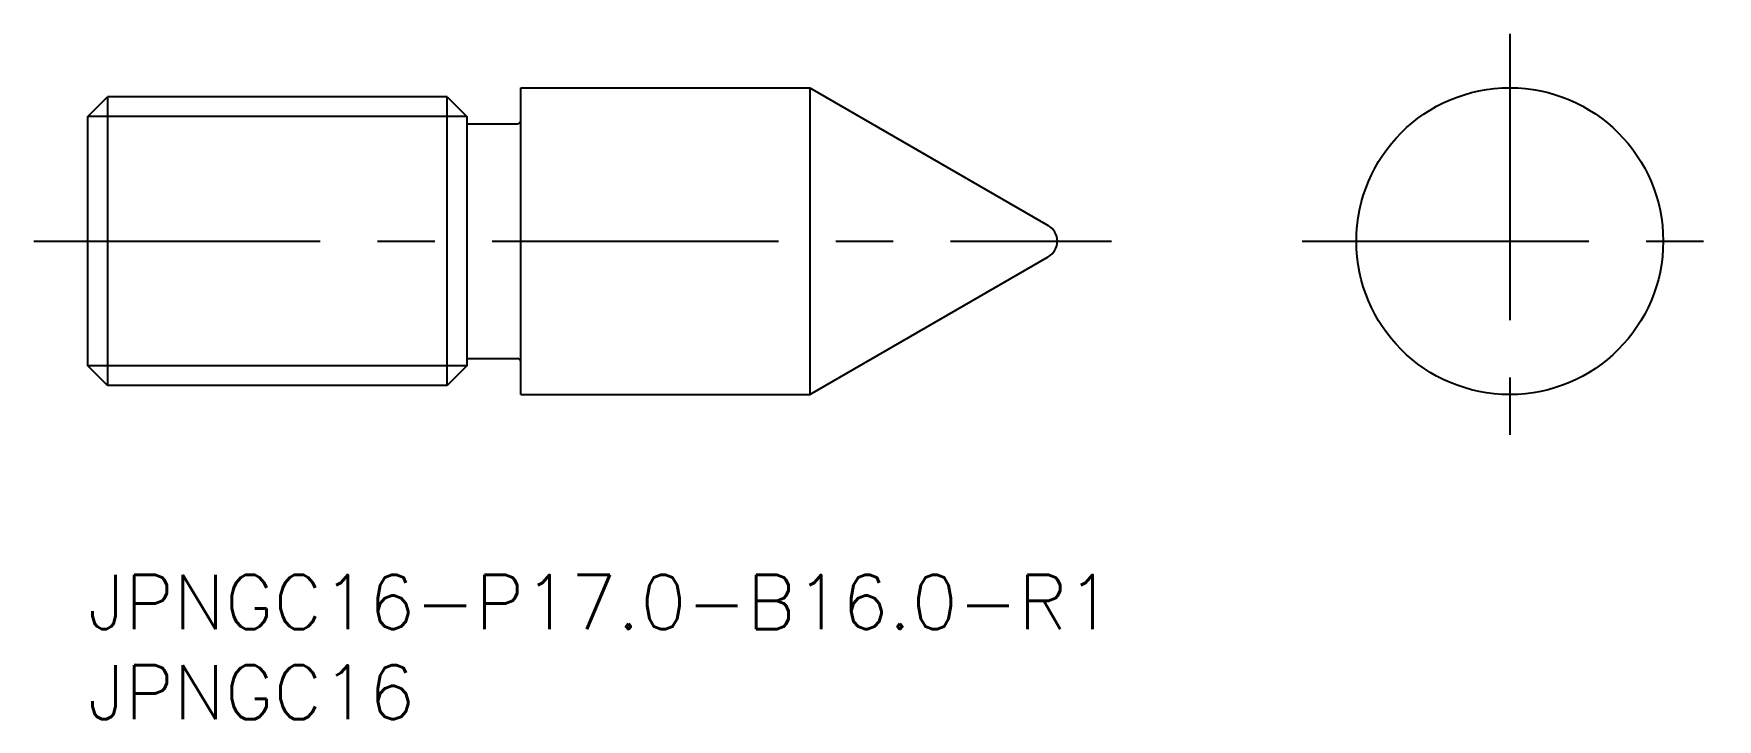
# Model space of a CAD drawing. Extents: x -3 to 90.3, y -8 to 30.
import ezdxf

# ---------------------------------------------------------------- set-up
doc = ezdxf.new("R2010")
doc.units = 0
doc.header["$LTSCALE"] = 0.5
doc.linetypes.add('CENTER', pattern=[50.8, 31.75, -6.35, 6.35, -6.35])
for name, color, linetype in [('MSM_CENTER', 1, 'CENTER'), ('MSM_CONTINUOUS', 7, 'CONTINUOUS'), ('MSM_NARROW', 5, 'CONTINUOUS'), ('MSM_PART_NUMBER', 7, 'CONTINUOUS')]:
    doc.layers.add(name, color=color, linetype=linetype)
doc.styles.get("Standard").update_dxf_attribs({"font": 'txt.shx', "height": 3, "bigfont": 'bigfont.shx'})

# ---------------------------------------------------------------- blocks, each defined once
blk = doc.blocks.new('*U2')
at = {"layer": 'MSM_PART_NUMBER'}
blk.add_text('JPNGC16-P17.0-B16.0-R1', height=3, dxfattribs=at).set_placement((0, -3))
blk = doc.blocks.new('*U3')
at = {"layer": 'MSM_PART_NUMBER'}
blk.add_text('JPNGC16', height=3, dxfattribs=at).set_placement((0, -8))

msp = doc.modelspace()

# ---------------------------------------------------------------- linework, layer by layer
at = {"layer": 'MSM_CENTER'}
for p, q in [((78.792, 30), (78.792, 7)), ((-3, 18.5), (56.722, 18.5)), ((67.292, 18.5), (90.292, 18.5))]:
    msp.add_line(p, q, dxfattribs=at)
at = {"layer": 'MSM_CONTINUOUS'}
for p, q in [((0, 25.418), (1.082, 26.5)), ((19.917, 26.5), (1.082, 26.5)), ((1.082, 26.5), (1.082, 10.5)), ((19.917, 10.5), (19.917, 26.5)), ((19.917, 26.5), (21, 25.418)), ((24, 27), (40, 27)), ((24, 10), (24, 27)), ((40, 27), (40, 10)), ((40, 27), (53.222, 19.366)), ((0, 11.582), (0, 25.418)), ((21, 25.418), (21, 11.582)), ((21, 25), (23.8, 25)), ((40, 10), (53.222, 17.634)), ((1.082, 10.5), (0, 11.582)), ((21, 11.582), (19.917, 10.5)), ((21, 12), (23.8, 12)), ((19.917, 10.5), (1.082, 10.5)), ((24, 10), (40, 10))]:
    msp.add_line(p, q, dxfattribs=at)
msp.add_circle((78.792, 18.5), 8.5, dxfattribs=at)
for centre, radius, start, end in [((23.8, 25.2), 0.2, 270, 0), ((52.722, 18.5), 1, 300, 60), ((23.8, 11.8), 0.2, 0, 90)]:
    msp.add_arc(centre, radius, start, end, dxfattribs=at)
at = {"layer": 'MSM_NARROW'}
for p, q in [((21, 25.418), (0, 25.418)), ((21, 11.582), (0, 11.582))]:
    msp.add_line(p, q, dxfattribs=at)

# ---------------------------------------------------------------- block references
at = {"layer": 'MSM_CONTINUOUS'}
for name in ['*U2', '*U3']:
    msp.add_blockref(name, (0, 0), dxfattribs=at)

doc.saveas('drawing.dxf')
